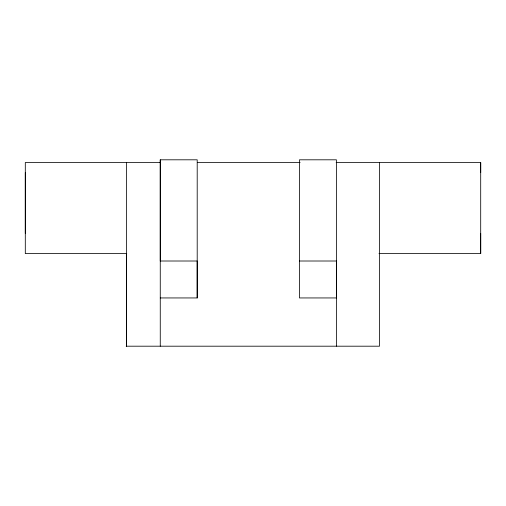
<?xml version="1.0" encoding="UTF-8"?>
<svg xmlns="http://www.w3.org/2000/svg" width="506" height="506" viewBox="0 0 506 506"><rect width="100%" height="100%" fill="white"/><g stroke="black" fill="none" stroke-linecap="round" stroke-linejoin="round"><path stroke-width="0.76" d="M126.5 346.193L126.5 162.515M160.263 346.193L160.263 159.807L197.201 159.807L197.201 297.945L160.263 297.945M197.201 297.945L197.201 261.007L160.263 261.007L160.263 159.807M378.975 253.595L480.7 253.595L480.7 233.355M480.7 172.635L480.7 162.515L336.148 162.515M160.263 162.515L25.3 162.515L25.3 253.595L126.753 253.595M197.384 162.515L300.115 162.515M299.463 261.007L336.401 261.007L336.401 297.945L299.463 297.945L299.463 159.807L336.401 159.807L336.401 346.193M126.215 346.193L379.5 346.193L379.5 162.515M480.7 162.515L480.7 253.595M126.5 253.595L126.557 346.193M25.3 172.635L25.3 233.355"/></g></svg>
